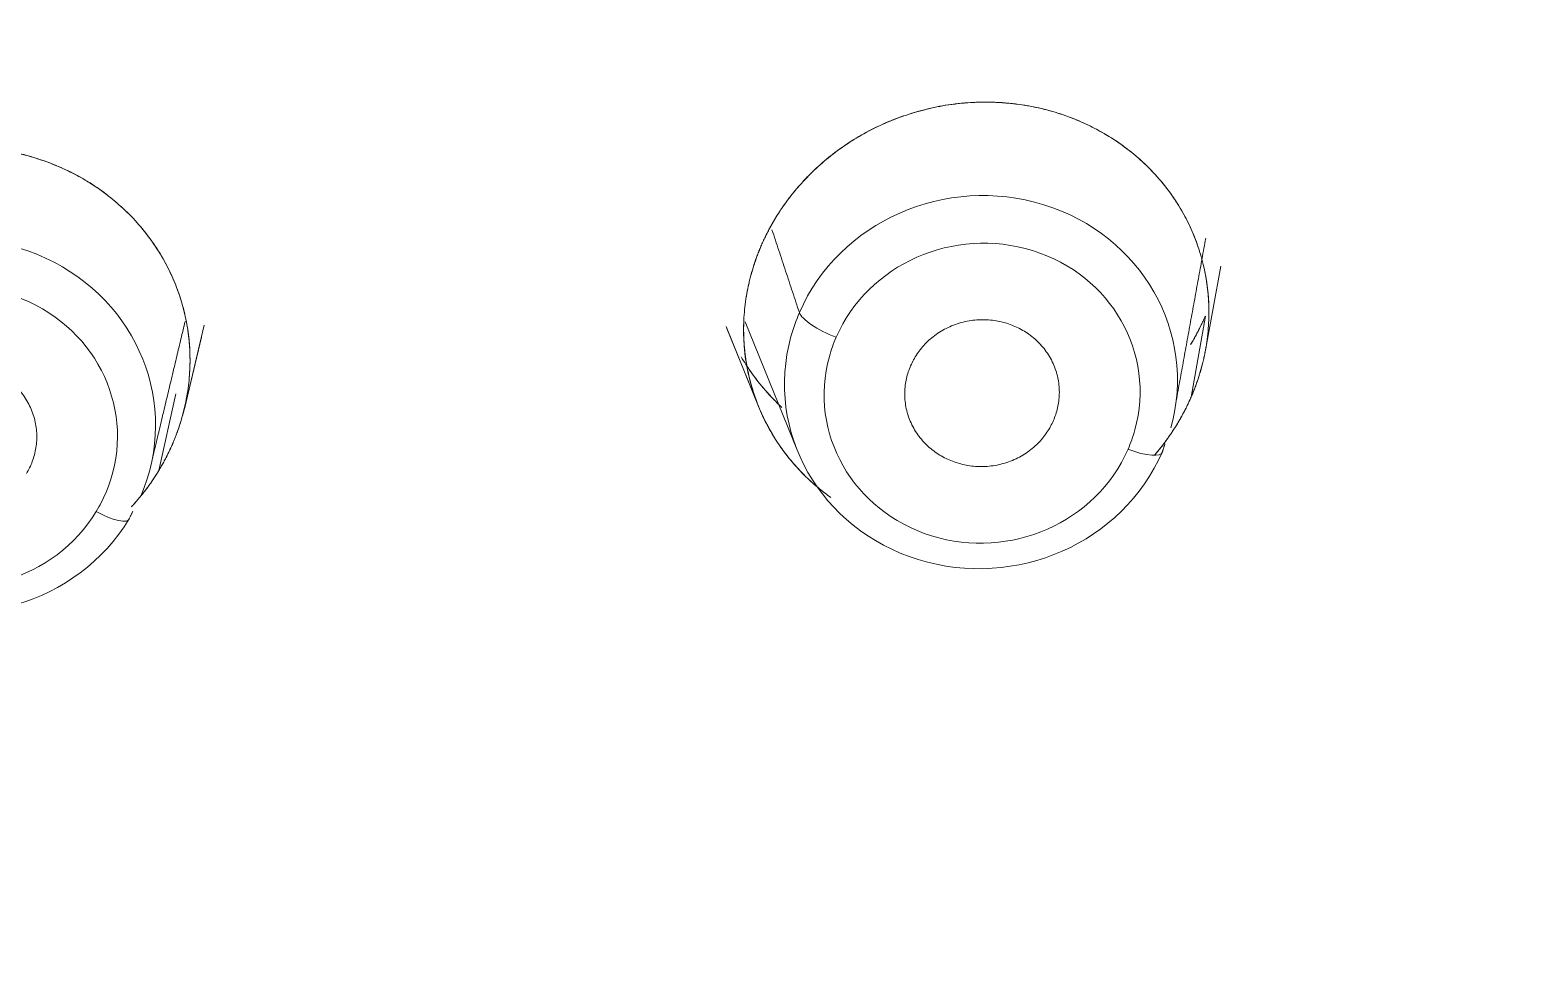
# Model space of a CAD drawing. Extents: x 5217 to 6345, y 0 to 827.
# Drawn here: x 5778.64 to 5790.2, y 477.54 to 484.76 of the extents above; entities that cross this region are included whole.
import ezdxf

# ---------------------------------------------------------------- set-up
doc = ezdxf.new("R2010")
doc.units = 0
doc.header["$LTSCALE"] = 30
doc.header["$MEASUREMENT"] = 0
doc.layers.add('1', color=7, linetype='CONTINUOUS')

msp = doc.modelspace()

# ---------------------------------------------------------------- linework, layer by layer
at = {"layer": '1', "color": 7, "linetype": 'Continuous', "lineweight": 18}
for p, q in [((5787.752, 482.272), (5787.871, 482.922)), ((5784.182, 482.491), (5784.589, 481.489)), ((5787.751, 482.536), (5787.64, 481.907)), ((5787.751, 482.536), (5787.64, 481.907)), ((5787.64, 481.907), (5787.751, 482.536)), ((5787.64, 481.907), (5787.751, 482.536)), ((5779.835, 481.817), (5779.989, 482.465)), ((5784.035, 482.454), (5784.287, 481.834)), ((5784.041, 482.439), (5784.229, 481.977)), ((5779.835, 481.817), (5779.967, 482.373)), ((5779.77, 481.933), (5779.637, 481.337)), ((5779.77, 481.933), (5779.637, 481.337)), ((5779.637, 481.337), (5779.77, 481.933)), ((5779.637, 481.337), (5779.77, 481.933)), ((5784.287, 481.834), (5784.295, 481.815))]:
    msp.add_line(p, q, dxfattribs=at)
for centre, major_axis, ratio, start_param, end_param in [((5757.244, 496.519), (-59.628, 0), 0.953717, 1.612136, 3.141593), ((5757.244, 496.519), (-59.628, 0), 0.953717, 1.612136, 3.132683), ((5786.011, 482.023), (-1.516, -0.156), 0.94912, 2.786846, 5.79289), ((5778.088, 481.681), (-1.522, -0.074), 0.950948, 2.706954, 5.713037), ((5786.011, 482.023), (-1.516, -0.156), 0.94912, 5.928439, 8.934482), ((5778.088, 481.681), (-1.522, -0.074), 0.950948, 5.848546, 8.85463)]:
    msp.add_ellipse(centre, major_axis=major_axis, ratio=ratio, start_param=start_param, end_param=end_param, dxfattribs=at)
at = {"layer": '1', "color": 7, "linetype": 'Continuous', "lineweight": 13}
for centre, major_axis, ratio, start_param, end_param in [((5786.02, 481.937), (-1.219, -0.125), 0.94912, 2.786846, 5.79289), ((5778.092, 481.597), (-1.223, -0.06), 0.950948, 2.706954, 5.713037), ((5786.011, 482.023), (-1.516, -0.156), 0.94912, 5.79289, 5.928439), ((5784.878, 482.465), (0.275, -0.12), 0.277816, 3.384687, 4.867375), ((5786.02, 481.937), (-1.219, -0.125), 0.94912, 5.79289, 5.928439), ((5786.02, 481.937), (-1.219, -0.125), 0.94912, 5.928439, 8.934482), ((5778.092, 481.597), (-1.223, -0.06), 0.950948, 5.848546, 8.85463), ((5786.02, 481.937), (-1.219, -0.125), 0.94912, 2.651297, 2.786846), ((5787.141, 481.597), (0.275, -0.12), 0.277816, 4.867375, 6.350063), ((5778.092, 481.597), (-1.223, -0.06), 0.950948, 2.571445, 2.706954), ((5779.148, 481.112), (0.257, -0.155), 0.260419, 4.886205, 6.370684)]:
    msp.add_ellipse(centre, major_axis=major_axis, ratio=ratio, start_param=start_param, end_param=end_param, dxfattribs=at)
at = {"layer": '1', "color": 7, "linetype": 'Continuous', "lineweight": 18}
for points, knots in [([(5759.712, 439.668), (5760.292, 439.691), (5761.968, 439.78), (5764.735, 440.04), (5767.995, 440.52), (5771.222, 441.172), (5774.407, 441.992), (5777.54, 442.979), (5780.611, 444.129), (5783.61, 445.439), (5786.529, 446.905), (5789.359, 448.523), (5792.092, 450.287), (5794.718, 452.192), (5797.229, 454.232), (5799.619, 456.402), (5801.88, 458.694), (5804.005, 461.101), (5805.987, 463.617), (5807.821, 466.233), (5809.501, 468.942), (5811.021, 471.735), (5812.378, 474.604), (5813.566, 477.54), (5814.583, 480.534), (5815.426, 483.576), (5816.091, 486.659), (5816.577, 489.772), (5816.882, 492.905), (5817.005, 496.05), (5816.947, 499.196), (5816.706, 502.335), (5816.285, 505.456), (5815.684, 508.55), (5814.904, 511.608), (5813.949, 514.62), (5812.822, 517.578), (5811.525, 520.471), (5810.063, 523.292), (5808.44, 526.031), (5806.66, 528.681), (5804.731, 531.234), (5802.657, 533.681), (5800.444, 536.015), (5798.1, 538.229), (5795.631, 540.316), (5793.045, 542.27), (5790.35, 544.085), (5787.555, 545.755), (5784.667, 547.276), (5781.695, 548.643), (5778.649, 549.85), (5775.538, 550.896), (5772.371, 551.776), (5769.157, 552.489), (5765.908, 553.031), (5762.632, 553.401), (5759.34, 553.598), (5756.041, 553.622), (5752.746, 553.471), (5749.464, 553.148), (5746.207, 552.652), (5742.982, 551.986), (5739.802, 551.151), (5736.674, 550.149), (5733.609, 548.985), (5730.617, 547.661), (5727.705, 546.181), (5724.883, 544.551), (5722.16, 542.774), (5719.544, 540.857), (5717.043, 538.805), (5714.664, 536.624), (5712.415, 534.322), (5710.302, 531.904), (5708.333, 529.379), (5706.512, 526.755), (5704.847, 524.038), (5703.34, 521.238), (5701.998, 518.363), (5700.825, 515.422), (5699.823, 512.423), (5698.996, 509.377), (5698.347, 506.291), (5697.877, 503.176), (5697.588, 500.041), (5697.48, 496.896), (5697.555, 493.75), (5697.811, 490.612), (5698.249, 487.493), (5698.866, 484.402), (5699.661, 481.348), (5700.631, 478.34), (5701.774, 475.388), (5703.085, 472.5), (5704.562, 469.686), (5706.199, 466.954), (5707.991, 464.313), (5709.934, 461.769), (5712.021, 459.332), (5714.245, 457.008), (5716.601, 454.805), (5719.08, 452.73), (5721.676, 450.788), (5724.38, 448.985), (5727.184, 447.328), (5730.08, 445.82), (5733.058, 444.468), (5736.111, 443.274), (5739.227, 442.243), (5742.399, 441.377), (5745.616, 440.68), (5748.868, 440.153), (5751.926, 439.822), (5753.898, 439.702), (5754.776, 439.668)], [0, 0, 0, 0, 0.004702, 0.013606, 0.022511, 0.031416, 0.040321, 0.049226, 0.058131, 0.067035, 0.07594, 0.084844, 0.093748, 0.102652, 0.111556, 0.120459, 0.129362, 0.138265, 0.147168, 0.15607, 0.164972, 0.173874, 0.182775, 0.191676, 0.200577, 0.209478, 0.218378, 0.227279, 0.236179, 0.245079, 0.253978, 0.262878, 0.271778, 0.280678, 0.289578, 0.298478, 0.307379, 0.316279, 0.32518, 0.334081, 0.342982, 0.351884, 0.360785, 0.369687, 0.37859, 0.387493, 0.396396, 0.405299, 0.414202, 0.423106, 0.43201, 0.440914, 0.449818, 0.458723, 0.467628, 0.476532, 0.485437, 0.494342, 0.503247, 0.512152, 0.521057, 0.529962, 0.538867, 0.547772, 0.556677, 0.565582, 0.574486, 0.583391, 0.592295, 0.601199, 0.610103, 0.619007, 0.62791, 0.636813, 0.645716, 0.654619, 0.663521, 0.672423, 0.681325, 0.690226, 0.699127, 0.708028, 0.716929, 0.725829, 0.734729, 0.743629, 0.752529, 0.761429, 0.770329, 0.779229, 0.788129, 0.797029, 0.805929, 0.814829, 0.82373, 0.832631, 0.841532, 0.850433, 0.859334, 0.868236, 0.877138, 0.886041, 0.894944, 0.903847, 0.91275, 0.921653, 0.930557, 0.939461, 0.948365, 0.95727, 0.966174, 0.975079, 0.983983, 0.992888, 1, 1, 1, 1]), ([(5793.07, 451.033), (5793.622, 451.416), (5795.04, 452.443), (5797.228, 454.234), (5799.62, 456.401), (5801.88, 458.694), (5804.005, 461.101), (5805.987, 463.617), (5807.821, 466.233), (5809.501, 468.942), (5811.021, 471.735), (5812.378, 474.604), (5813.566, 477.54), (5814.583, 480.534), (5815.426, 483.576), (5816.091, 486.659), (5816.577, 489.772), (5816.882, 492.905), (5817.005, 496.05), (5816.947, 499.196), (5816.706, 502.335), (5816.285, 505.456), (5815.684, 508.55), (5814.904, 511.608), (5813.949, 514.62), (5812.822, 517.578), (5811.525, 520.471), (5810.063, 523.292), (5808.44, 526.031), (5806.66, 528.681), (5804.731, 531.234), (5802.657, 533.681), (5800.444, 536.015), (5798.1, 538.229), (5795.631, 540.316), (5793.045, 542.27), (5790.35, 544.085), (5787.555, 545.755), (5784.667, 547.276), (5781.695, 548.643), (5778.649, 549.85), (5775.538, 550.896), (5772.371, 551.776), (5769.157, 552.489), (5765.908, 553.031), (5762.632, 553.401), (5759.34, 553.598), (5756.041, 553.622), (5752.746, 553.471), (5749.464, 553.148), (5746.207, 552.652), (5742.982, 551.986), (5739.802, 551.151), (5736.674, 550.149), (5733.609, 548.985), (5730.617, 547.661), (5727.705, 546.181), (5724.883, 544.551), (5722.16, 542.774), (5719.544, 540.857), (5717.043, 538.805), (5714.664, 536.624), (5712.415, 534.322), (5710.302, 531.904), (5708.333, 529.379), (5706.512, 526.755), (5704.847, 524.038), (5703.34, 521.238), (5701.998, 518.363), (5700.825, 515.422), (5699.823, 512.423), (5698.996, 509.377), (5698.347, 506.291), (5697.877, 503.176), (5697.588, 500.041), (5697.48, 496.896), (5697.555, 493.75), (5697.811, 490.612), (5698.249, 487.493), (5698.866, 484.402), (5699.661, 481.348), (5700.631, 478.34), (5701.774, 475.388), (5703.085, 472.5), (5704.562, 469.686), (5706.199, 466.954), (5707.991, 464.313), (5709.934, 461.769), (5712.021, 459.332), (5714.246, 457.009), (5716.6, 454.804), (5719.085, 452.736), (5720.978, 451.284), (5722.066, 450.56), (5722.254, 450.437)], [0, 0, 0, 0, 0.006833, 0.017845, 0.028856, 0.039868, 0.050878, 0.061889, 0.072899, 0.083908, 0.094918, 0.105926, 0.116935, 0.127943, 0.138951, 0.149959, 0.160966, 0.171973, 0.18298, 0.193987, 0.204994, 0.216001, 0.227008, 0.238016, 0.249023, 0.26003, 0.271038, 0.282046, 0.293055, 0.304063, 0.315072, 0.326082, 0.337091, 0.348102, 0.359112, 0.370123, 0.381134, 0.392146, 0.403157, 0.414169, 0.425182, 0.436194, 0.447207, 0.45822, 0.469233, 0.480246, 0.491259, 0.502272, 0.513286, 0.524299, 0.535313, 0.546326, 0.557339, 0.568352, 0.579365, 0.590378, 0.601391, 0.612403, 0.623416, 0.634428, 0.645439, 0.656451, 0.667462, 0.678472, 0.689483, 0.700493, 0.711502, 0.722512, 0.73352, 0.744529, 0.755537, 0.766545, 0.777553, 0.78856, 0.799567, 0.810574, 0.821581, 0.832588, 0.843595, 0.854602, 0.865609, 0.876617, 0.887624, 0.898632, 0.90964, 0.920649, 0.931657, 0.942666, 0.953676, 0.964686, 0.975696, 0.986706, 0.997717, 1, 1, 1, 1]), ([(5787.64, 481.907), (5787.643, 481.913), (5787.649, 481.926), (5787.657, 481.946), (5787.665, 481.965), (5787.672, 481.985), (5787.679, 482.004), (5787.686, 482.024), (5787.693, 482.044), (5787.7, 482.064), (5787.706, 482.084), (5787.712, 482.104), (5787.718, 482.125), (5787.724, 482.145), (5787.729, 482.166), (5787.734, 482.186), (5787.739, 482.207), (5787.748, 482.249), (5787.76, 482.312), (5787.771, 482.396), (5787.777, 482.481), (5787.78, 482.59), (5787.773, 482.726), (5787.748, 482.888), (5787.705, 483.051), (5787.647, 483.203), (5787.575, 483.344), (5787.489, 483.481), (5787.38, 483.619), (5787.251, 483.749), (5787.112, 483.86), (5786.996, 483.936), (5786.897, 483.99), (5786.793, 484.042), (5786.659, 484.095), (5786.489, 484.146), (5786.306, 484.181), (5786.124, 484.196), (5786.006, 484.196), (5785.893, 484.19), (5785.763, 484.178), (5785.582, 484.141), (5785.416, 484.092), (5785.258, 484.03), (5785.102, 483.953), (5784.949, 483.858), (5784.811, 483.753), (5784.706, 483.657), (5784.628, 483.576), (5784.571, 483.511), (5784.518, 483.445), (5784.477, 483.387), (5784.446, 483.34), (5784.423, 483.305), (5784.402, 483.269), (5784.382, 483.233), (5784.362, 483.197), (5784.343, 483.16), (5784.326, 483.123), (5784.315, 483.098), (5784.309, 483.086)], [0, 0, 0, 0, 0.003828, 0.007663, 0.011505, 0.015354, 0.01921, 0.023073, 0.026944, 0.030821, 0.034706, 0.038597, 0.042496, 0.046402, 0.050315, 0.054235, 0.058162, 0.062096, 0.077956, 0.093819, 0.109684, 0.125551, 0.155206, 0.185883, 0.21793, 0.250512, 0.277646, 0.307365, 0.34155, 0.376447, 0.409295, 0.440016, 0.452755, 0.470965, 0.503652, 0.53074, 0.56677, 0.60361, 0.627676, 0.62931, 0.663349, 0.696752, 0.726528, 0.754253, 0.786417, 0.818227, 0.848841, 0.878645, 0.893935, 0.909236, 0.92455, 0.939876, 0.947474, 0.955048, 0.962599, 0.970125, 0.977629, 0.985109, 0.992566, 1, 1, 1, 1]), ([(5787.64, 481.907), (5787.643, 481.913), (5787.649, 481.926), (5787.657, 481.946), (5787.665, 481.965), (5787.672, 481.985), (5787.679, 482.004), (5787.686, 482.024), (5787.693, 482.044), (5787.7, 482.064), (5787.706, 482.084), (5787.712, 482.104), (5787.718, 482.125), (5787.724, 482.145), (5787.729, 482.166), (5787.734, 482.186), (5787.739, 482.207), (5787.748, 482.249), (5787.76, 482.312), (5787.771, 482.396), (5787.777, 482.481), (5787.78, 482.59), (5787.773, 482.726), (5787.748, 482.888), (5787.705, 483.051), (5787.647, 483.203), (5787.575, 483.344), (5787.489, 483.481), (5787.38, 483.619), (5787.251, 483.749), (5787.112, 483.86), (5786.996, 483.936), (5786.897, 483.99), (5786.793, 484.042), (5786.659, 484.095), (5786.489, 484.146), (5786.303, 484.182), (5786.118, 484.197), (5785.936, 484.195), (5785.763, 484.178), (5785.582, 484.141), (5785.416, 484.092), (5785.258, 484.03), (5785.102, 483.953), (5784.949, 483.858), (5784.811, 483.753), (5784.706, 483.657), (5784.628, 483.576), (5784.571, 483.511), (5784.518, 483.445), (5784.477, 483.387), (5784.446, 483.34), (5784.423, 483.305), (5784.402, 483.269), (5784.382, 483.233), (5784.362, 483.197), (5784.343, 483.16), (5784.326, 483.123), (5784.315, 483.098), (5784.309, 483.086)], [0, 0, 0, 0, 0.003828, 0.007663, 0.011505, 0.015354, 0.01921, 0.023073, 0.026944, 0.030821, 0.034706, 0.038597, 0.042496, 0.046402, 0.050315, 0.054235, 0.058162, 0.062096, 0.077957, 0.093819, 0.109684, 0.125551, 0.155207, 0.185884, 0.21793, 0.250513, 0.277647, 0.307366, 0.341551, 0.376448, 0.409296, 0.440017, 0.452756, 0.470966, 0.503654, 0.530741, 0.566772, 0.605084, 0.629309, 0.663348, 0.696751, 0.726527, 0.754252, 0.786416, 0.818226, 0.848841, 0.878645, 0.893934, 0.909236, 0.92455, 0.939876, 0.947474, 0.955048, 0.962598, 0.970125, 0.977629, 0.985109, 0.992566, 1, 1, 1, 1]), ([(5784.309, 483.086), (5784.312, 483.092), (5784.318, 483.105), (5784.326, 483.123), (5784.335, 483.142), (5784.344, 483.161), (5784.353, 483.179), (5784.363, 483.198), (5784.372, 483.216), (5784.382, 483.234), (5784.392, 483.252), (5784.403, 483.27), (5784.413, 483.288), (5784.424, 483.306), (5784.435, 483.323), (5784.447, 483.341), (5784.458, 483.359), (5784.482, 483.394), (5784.519, 483.445), (5784.572, 483.512), (5784.628, 483.576), (5784.707, 483.659), (5784.814, 483.756), (5784.954, 483.862), (5785.105, 483.954), (5785.265, 484.033), (5785.432, 484.098), (5785.603, 484.147), (5785.778, 484.18), (5785.954, 484.196), (5786.131, 484.196), (5786.307, 484.18), (5786.481, 484.148), (5786.65, 484.099), (5786.813, 484.034), (5786.968, 483.954), (5787.114, 483.859), (5787.247, 483.751), (5787.368, 483.631), (5787.475, 483.501), (5787.567, 483.36), (5787.643, 483.212), (5787.703, 483.057), (5787.746, 482.897), (5787.773, 482.732), (5787.78, 482.594), (5787.777, 482.482), (5787.771, 482.399), (5787.76, 482.315), (5787.748, 482.247), (5787.736, 482.195), (5787.727, 482.158), (5787.717, 482.122), (5787.706, 482.085), (5787.695, 482.049), (5787.683, 482.013), (5787.669, 481.977), (5787.655, 481.942), (5787.645, 481.919), (5787.64, 481.907)], [0, 0, 0, 0, 0.003772, 0.00754, 0.011306, 0.015069, 0.018832, 0.022593, 0.026355, 0.030117, 0.03388, 0.037645, 0.041412, 0.045183, 0.048957, 0.052736, 0.05652, 0.060309, 0.075589, 0.090829, 0.106071, 0.121356, 0.152272, 0.183168, 0.214312, 0.245748, 0.277129, 0.30842, 0.339469, 0.370694, 0.401846, 0.433236, 0.464763, 0.496355, 0.527999, 0.559981, 0.591737, 0.623549, 0.65506, 0.686707, 0.718027, 0.749487, 0.780752, 0.812008, 0.843213, 0.87445, 0.890101, 0.905736, 0.921389, 0.937094, 0.944115, 0.951121, 0.958116, 0.965102, 0.972081, 0.979058, 0.986035, 0.993015, 1, 1, 1, 1]), ([(5784.309, 483.086), (5784.312, 483.092), (5784.318, 483.105), (5784.326, 483.123), (5784.335, 483.142), (5784.344, 483.161), (5784.353, 483.179), (5784.363, 483.198), (5784.372, 483.216), (5784.382, 483.234), (5784.392, 483.252), (5784.403, 483.27), (5784.413, 483.288), (5784.424, 483.306), (5784.435, 483.323), (5784.447, 483.341), (5784.458, 483.359), (5784.482, 483.394), (5784.519, 483.445), (5784.572, 483.512), (5784.628, 483.576), (5784.707, 483.659), (5784.814, 483.756), (5784.954, 483.862), (5785.105, 483.954), (5785.265, 484.033), (5785.432, 484.098), (5785.603, 484.147), (5785.778, 484.18), (5785.954, 484.196), (5786.131, 484.196), (5786.307, 484.18), (5786.481, 484.148), (5786.65, 484.099), (5786.813, 484.034), (5786.968, 483.954), (5787.114, 483.859), (5787.247, 483.751), (5787.368, 483.631), (5787.475, 483.501), (5787.567, 483.36), (5787.643, 483.212), (5787.703, 483.057), (5787.746, 482.897), (5787.773, 482.732), (5787.78, 482.594), (5787.777, 482.482), (5787.771, 482.399), (5787.76, 482.315), (5787.748, 482.247), (5787.736, 482.195), (5787.727, 482.158), (5787.717, 482.122), (5787.706, 482.085), (5787.695, 482.049), (5787.683, 482.013), (5787.669, 481.977), (5787.655, 481.942), (5787.645, 481.919), (5787.64, 481.907)], [0, 0, 0, 0, 0.003772, 0.00754, 0.011306, 0.015069, 0.018832, 0.022593, 0.026355, 0.030117, 0.03388, 0.037645, 0.041412, 0.045183, 0.048957, 0.052736, 0.05652, 0.060309, 0.075589, 0.090829, 0.106071, 0.121356, 0.152272, 0.183168, 0.214312, 0.245748, 0.277129, 0.30842, 0.339469, 0.370694, 0.401846, 0.433236, 0.464763, 0.496355, 0.527999, 0.559981, 0.591737, 0.623549, 0.65506, 0.686707, 0.718027, 0.749487, 0.780752, 0.812008, 0.843213, 0.87445, 0.890101, 0.905736, 0.921389, 0.937094, 0.944115, 0.951121, 0.958116, 0.965102, 0.972081, 0.979058, 0.986035, 0.993015, 1, 1, 1, 1]), ([(5779.637, 481.337), (5779.64, 481.343), (5779.648, 481.355), (5779.658, 481.373), (5779.669, 481.391), (5779.679, 481.41), (5779.689, 481.429), (5779.698, 481.447), (5779.708, 481.466), (5779.717, 481.485), (5779.726, 481.505), (5779.735, 481.524), (5779.743, 481.543), (5779.752, 481.563), (5779.76, 481.583), (5779.768, 481.603), (5779.775, 481.623), (5779.79, 481.663), (5779.81, 481.724), (5779.833, 481.807), (5779.851, 481.891), (5779.869, 482), (5779.881, 482.135), (5779.878, 482.3), (5779.858, 482.469), (5779.821, 482.629), (5779.769, 482.779), (5779.702, 482.928), (5779.612, 483.08), (5779.502, 483.227), (5779.379, 483.357), (5779.277, 483.445), (5779.189, 483.511), (5779.119, 483.559), (5779.036, 483.609), (5778.957, 483.651), (5778.875, 483.69), (5778.746, 483.743), (5778.583, 483.793), (5778.409, 483.826), (5778.245, 483.845), (5778.049, 483.85), (5777.814, 483.827), (5777.593, 483.777), (5777.406, 483.712), (5777.244, 483.638), (5777.094, 483.553), (5776.978, 483.472), (5776.89, 483.401), (5776.826, 483.345), (5776.766, 483.286), (5776.717, 483.235), (5776.68, 483.193), (5776.654, 483.161), (5776.628, 483.128), (5776.603, 483.096), (5776.579, 483.062), (5776.556, 483.029), (5776.533, 482.995), (5776.519, 482.972), (5776.512, 482.96)], [0, 0, 0, 0, 0.003841, 0.007689, 0.011544, 0.015407, 0.019276, 0.023153, 0.027037, 0.030928, 0.034825, 0.038731, 0.042643, 0.046562, 0.050488, 0.054422, 0.058363, 0.06231, 0.078226, 0.094142, 0.11006, 0.125978, 0.155722, 0.186498, 0.218658, 0.251357, 0.278663, 0.308507, 0.342787, 0.377743, 0.410714, 0.441558, 0.452542, 0.471032, 0.487654, 0.505417, 0.519806, 0.53706, 0.580784, 0.611022, 0.631139, 0.668598, 0.714909, 0.755752, 0.787739, 0.819379, 0.84985, 0.879526, 0.894703, 0.909892, 0.925092, 0.940305, 0.947848, 0.955367, 0.962863, 0.970336, 0.977787, 0.985214, 0.992618, 1, 1, 1, 1]), ([(5779.637, 481.337), (5779.64, 481.343), (5779.648, 481.355), (5779.658, 481.373), (5779.669, 481.391), (5779.679, 481.41), (5779.689, 481.429), (5779.698, 481.447), (5779.708, 481.466), (5779.717, 481.485), (5779.726, 481.505), (5779.735, 481.524), (5779.743, 481.543), (5779.752, 481.563), (5779.76, 481.583), (5779.768, 481.603), (5779.775, 481.623), (5779.79, 481.663), (5779.81, 481.724), (5779.833, 481.807), (5779.851, 481.891), (5779.869, 482), (5779.881, 482.135), (5779.878, 482.3), (5779.858, 482.469), (5779.821, 482.629), (5779.769, 482.779), (5779.702, 482.928), (5779.612, 483.08), (5779.502, 483.227), (5779.379, 483.357), (5779.277, 483.445), (5779.189, 483.511), (5779.119, 483.559), (5779.036, 483.609), (5778.957, 483.651), (5778.875, 483.69), (5778.746, 483.743), (5778.583, 483.793), (5778.409, 483.826), (5778.252, 483.844), (5778.087, 483.849), (5777.904, 483.837), (5777.734, 483.809), (5777.569, 483.768), (5777.406, 483.712), (5777.244, 483.638), (5777.094, 483.553), (5776.978, 483.472), (5776.89, 483.401), (5776.826, 483.345), (5776.766, 483.286), (5776.717, 483.235), (5776.68, 483.193), (5776.654, 483.161), (5776.628, 483.128), (5776.603, 483.096), (5776.579, 483.062), (5776.556, 483.029), (5776.533, 482.995), (5776.519, 482.972), (5776.512, 482.96)], [0, 0, 0, 0, 0.003841, 0.007689, 0.011544, 0.015406, 0.019276, 0.023152, 0.027036, 0.030926, 0.034824, 0.038729, 0.042641, 0.04656, 0.050486, 0.05442, 0.05836, 0.062308, 0.078223, 0.094139, 0.110055, 0.125973, 0.155716, 0.186491, 0.218649, 0.251347, 0.278652, 0.308494, 0.342773, 0.377728, 0.410698, 0.44154, 0.452524, 0.471013, 0.487635, 0.505397, 0.519785, 0.537039, 0.580761, 0.610998, 0.631114, 0.665051, 0.698345, 0.728071, 0.755762, 0.787748, 0.819387, 0.849856, 0.879531, 0.894707, 0.909895, 0.925095, 0.940308, 0.94785, 0.955369, 0.962865, 0.970338, 0.977788, 0.985215, 0.992619, 1, 1, 1, 1]), ([(5776.512, 482.96), (5776.516, 482.966), (5776.523, 482.978), (5776.534, 482.995), (5776.545, 483.012), (5776.556, 483.029), (5776.568, 483.046), (5776.58, 483.063), (5776.592, 483.08), (5776.604, 483.096), (5776.616, 483.113), (5776.629, 483.129), (5776.641, 483.145), (5776.654, 483.162), (5776.668, 483.177), (5776.681, 483.193), (5776.695, 483.209), (5776.723, 483.24), (5776.766, 483.286), (5776.827, 483.345), (5776.89, 483.401), (5776.979, 483.473), (5777.097, 483.555), (5777.249, 483.641), (5777.41, 483.713), (5777.577, 483.771), (5777.75, 483.813), (5777.925, 483.839), (5778.102, 483.849), (5778.278, 483.843), (5778.453, 483.82), (5778.624, 483.781), (5778.792, 483.726), (5778.953, 483.656), (5779.106, 483.57), (5779.249, 483.469), (5779.381, 483.355), (5779.499, 483.23), (5779.603, 483.094), (5779.691, 482.949), (5779.763, 482.796), (5779.818, 482.638), (5779.857, 482.475), (5779.878, 482.309), (5779.881, 482.142), (5779.869, 482.003), (5779.851, 481.892), (5779.834, 481.809), (5779.811, 481.728), (5779.79, 481.662), (5779.771, 481.611), (5779.757, 481.576), (5779.742, 481.54), (5779.727, 481.506), (5779.71, 481.471), (5779.693, 481.437), (5779.675, 481.403), (5779.656, 481.37), (5779.643, 481.348), (5779.637, 481.337)], [0, 0, 0, 0, 0.003742, 0.007481, 0.011216, 0.01495, 0.018681, 0.022412, 0.026142, 0.029872, 0.033604, 0.037337, 0.041072, 0.04481, 0.048552, 0.052298, 0.056048, 0.059804, 0.074983, 0.090125, 0.105274, 0.120473, 0.151234, 0.181992, 0.212981, 0.244242, 0.275464, 0.306667, 0.337669, 0.368894, 0.400039, 0.431439, 0.46296, 0.494616, 0.526331, 0.558451, 0.59032, 0.622263, 0.653859, 0.685637, 0.717054, 0.748649, 0.780022, 0.811393, 0.842686, 0.874026, 0.889721, 0.905406, 0.921113, 0.936873, 0.943918, 0.95095, 0.95797, 0.964981, 0.971985, 0.978987, 0.985988, 0.992992, 1, 1, 1, 1]), ([(5776.512, 482.96), (5776.516, 482.966), (5776.523, 482.978), (5776.534, 482.995), (5776.545, 483.012), (5776.556, 483.029), (5776.568, 483.046), (5776.58, 483.063), (5776.592, 483.08), (5776.604, 483.096), (5776.616, 483.113), (5776.629, 483.129), (5776.641, 483.145), (5776.654, 483.162), (5776.668, 483.177), (5776.681, 483.193), (5776.695, 483.209), (5776.723, 483.24), (5776.766, 483.286), (5776.827, 483.345), (5776.89, 483.401), (5776.979, 483.473), (5777.097, 483.555), (5777.249, 483.641), (5777.41, 483.713), (5777.577, 483.771), (5777.75, 483.813), (5777.925, 483.839), (5778.102, 483.849), (5778.278, 483.843), (5778.453, 483.82), (5778.624, 483.781), (5778.792, 483.726), (5778.953, 483.656), (5779.106, 483.57), (5779.249, 483.469), (5779.381, 483.355), (5779.499, 483.23), (5779.603, 483.094), (5779.691, 482.949), (5779.763, 482.796), (5779.818, 482.638), (5779.857, 482.475), (5779.878, 482.309), (5779.881, 482.142), (5779.869, 482.003), (5779.851, 481.892), (5779.834, 481.809), (5779.811, 481.728), (5779.79, 481.662), (5779.771, 481.611), (5779.757, 481.576), (5779.742, 481.54), (5779.727, 481.506), (5779.71, 481.471), (5779.693, 481.437), (5779.675, 481.403), (5779.656, 481.37), (5779.643, 481.348), (5779.637, 481.337)], [0, 0, 0, 0, 0.003742, 0.007481, 0.011216, 0.01495, 0.018681, 0.022412, 0.026142, 0.029872, 0.033604, 0.037337, 0.041072, 0.04481, 0.048552, 0.052298, 0.056048, 0.059804, 0.074983, 0.090125, 0.105274, 0.120473, 0.151234, 0.181992, 0.212981, 0.244242, 0.275464, 0.306667, 0.337669, 0.368894, 0.400039, 0.431439, 0.46296, 0.494616, 0.526331, 0.558451, 0.59032, 0.622263, 0.653859, 0.685637, 0.717054, 0.748649, 0.780022, 0.811393, 0.842686, 0.874026, 0.889721, 0.905406, 0.921113, 0.936873, 0.943918, 0.95095, 0.95797, 0.964981, 0.971985, 0.978987, 0.985988, 0.992992, 1, 1, 1, 1]), ([(5784.759, 481.196), (5784.722, 481.225), (5784.647, 481.293), (5784.541, 481.407), (5784.444, 481.536), (5784.36, 481.672), (5784.291, 481.816), (5784.237, 481.966), (5784.198, 482.121), (5784.175, 482.28), (5784.17, 482.415), (5784.173, 482.524), (5784.18, 482.605), (5784.191, 482.687), (5784.204, 482.753), (5784.215, 482.804), (5784.224, 482.84), (5784.234, 482.876), (5784.244, 482.911), (5784.256, 482.946), (5784.268, 482.982), (5784.281, 483.017), (5784.295, 483.051), (5784.304, 483.074), (5784.309, 483.086)], [0, 0, 0, 0, 0.067029, 0.144714, 0.222173, 0.299169, 0.375758, 0.452778, 0.529675, 0.607466, 0.68519, 0.724439, 0.763585, 0.802733, 0.84199, 0.859605, 0.877183, 0.894733, 0.912266, 0.92979, 0.947316, 0.964853, 0.982411, 1, 1, 1, 1]), ([(5784.309, 483.086), (5784.307, 483.079), (5784.301, 483.067), (5784.293, 483.048), (5784.286, 483.029), (5784.278, 483.01), (5784.271, 482.99), (5784.264, 482.971), (5784.258, 482.951), (5784.251, 482.932), (5784.245, 482.912), (5784.239, 482.892), (5784.233, 482.873), (5784.228, 482.853), (5784.222, 482.833), (5784.217, 482.812), (5784.213, 482.792), (5784.203, 482.751), (5784.192, 482.69), (5784.18, 482.607), (5784.173, 482.525), (5784.171, 482.468), (5784.17, 482.335), (5784.19, 482.12), (5784.281, 481.822), (5784.406, 481.588), (5784.534, 481.415), (5784.644, 481.296), (5784.75, 481.201), (5784.817, 481.15), (5784.847, 481.128)], [0, 0, 0, 0, 0.009147, 0.018309, 0.027486, 0.036678, 0.045885, 0.055107, 0.064345, 0.073597, 0.082865, 0.092147, 0.101445, 0.110758, 0.120086, 0.129429, 0.138788, 0.148162, 0.185937, 0.223692, 0.261426, 0.299143, 0.301782, 0.443318, 0.592857, 0.728947, 0.806773, 0.886081, 0.949082, 1, 1, 1, 1]), ([(5784.759, 481.196), (5784.722, 481.225), (5784.647, 481.293), (5784.541, 481.407), (5784.444, 481.536), (5784.36, 481.672), (5784.291, 481.816), (5784.237, 481.966), (5784.198, 482.121), (5784.175, 482.28), (5784.17, 482.415), (5784.173, 482.524), (5784.18, 482.605), (5784.191, 482.687), (5784.204, 482.753), (5784.215, 482.804), (5784.224, 482.84), (5784.234, 482.876), (5784.244, 482.911), (5784.256, 482.946), (5784.268, 482.982), (5784.281, 483.017), (5784.295, 483.051), (5784.304, 483.074), (5784.309, 483.086)], [0, 0, 0, 0, 0.067029, 0.144714, 0.222173, 0.299169, 0.375758, 0.452778, 0.529675, 0.607466, 0.68519, 0.724439, 0.763585, 0.802733, 0.84199, 0.859605, 0.877183, 0.894733, 0.912266, 0.92979, 0.947316, 0.964853, 0.982411, 1, 1, 1, 1]), ([(5784.309, 483.086), (5784.307, 483.079), (5784.301, 483.067), (5784.293, 483.048), (5784.286, 483.029), (5784.278, 483.01), (5784.271, 482.99), (5784.264, 482.971), (5784.258, 482.951), (5784.251, 482.932), (5784.245, 482.912), (5784.239, 482.892), (5784.233, 482.873), (5784.228, 482.853), (5784.222, 482.833), (5784.217, 482.812), (5784.213, 482.792), (5784.203, 482.751), (5784.192, 482.69), (5784.18, 482.607), (5784.173, 482.525), (5784.17, 482.418), (5784.175, 482.286), (5784.197, 482.129), (5784.236, 481.971), (5784.289, 481.822), (5784.355, 481.683), (5784.435, 481.549), (5784.534, 481.415), (5784.644, 481.296), (5784.75, 481.201), (5784.817, 481.15), (5784.847, 481.128)], [0, 0, 0, 0, 0.009143, 0.018301, 0.027474, 0.036662, 0.045865, 0.055083, 0.064316, 0.073564, 0.082827, 0.092106, 0.101399, 0.110708, 0.120032, 0.129371, 0.138725, 0.148095, 0.185853, 0.223591, 0.261308, 0.299008, 0.369474, 0.441843, 0.516931, 0.59291, 0.658837, 0.729069, 0.80686, 0.886132, 0.949104, 1, 1, 1, 1]), ([(5787.636, 482.314), (5787.643, 482.325), (5787.656, 482.348), (5787.676, 482.384), (5787.696, 482.421), (5787.715, 482.459), (5787.733, 482.497), (5787.745, 482.523), (5787.751, 482.536)], [0, 0, 0, 0, 0.14845, 0.318778, 0.489028, 0.659269, 0.82957, 1, 1, 1, 1]), ([(5787.636, 482.314), (5787.643, 482.325), (5787.656, 482.348), (5787.676, 482.384), (5787.696, 482.421), (5787.715, 482.459), (5787.733, 482.497), (5787.745, 482.523), (5787.751, 482.536)], [0, 0, 0, 0, 0.14845, 0.318778, 0.489028, 0.659269, 0.82957, 1, 1, 1, 1]), ([(5787.751, 482.536), (5787.748, 482.53), (5787.742, 482.516), (5787.733, 482.496), (5787.723, 482.476), (5787.714, 482.457), (5787.704, 482.437), (5787.694, 482.417), (5787.684, 482.397), (5787.673, 482.378), (5787.662, 482.358), (5787.651, 482.339), (5787.642, 482.324), (5787.638, 482.316), (5787.636, 482.314)], [0, 0, 0, 0, 0.08789, 0.175933, 0.264131, 0.352483, 0.44099, 0.52965, 0.618464, 0.707433, 0.796556, 0.885833, 0.975264, 1, 1, 1, 1]), ([(5787.751, 482.536), (5787.748, 482.53), (5787.742, 482.516), (5787.733, 482.496), (5787.723, 482.476), (5787.714, 482.457), (5787.704, 482.437), (5787.694, 482.417), (5787.684, 482.397), (5787.673, 482.378), (5787.662, 482.358), (5787.651, 482.339), (5787.642, 482.324), (5787.638, 482.316), (5787.636, 482.314)], [0, 0, 0, 0, 0.08789, 0.175934, 0.264132, 0.352485, 0.440991, 0.529652, 0.618467, 0.707436, 0.796559, 0.885837, 0.975268, 1, 1, 1, 1]), ([(5784.152, 482.218), (5784.176, 482.179), (5784.234, 482.089), (5784.338, 481.956), (5784.423, 481.868), (5784.468, 481.826)], [0, 0, 0, 0, 0.272257, 0.636057, 1, 1, 1, 1]), ([(5784.152, 482.218), (5784.176, 482.179), (5784.234, 482.089), (5784.338, 481.956), (5784.423, 481.868), (5784.468, 481.826)], [0, 0, 0, 0, 0.272257, 0.636057, 1, 1, 1, 1]), ([(5784.406, 481.886), (5784.38, 481.914), (5784.31, 481.991), (5784.241, 482.08), (5784.2, 482.142), (5784.195, 482.149)], [0, 0, 0, 0, 0.337534, 0.923569, 1, 1, 1, 1]), ([(5784.406, 481.886), (5784.38, 481.914), (5784.31, 481.991), (5784.241, 482.08), (5784.2, 482.142), (5784.195, 482.149)], [0, 0, 0, 0, 0.337565, 0.923602, 1, 1, 1, 1]), ([(5787.64, 481.907), (5787.638, 481.901), (5787.632, 481.888), (5787.623, 481.869), (5787.615, 481.85), (5787.606, 481.831), (5787.596, 481.813), (5787.587, 481.794), (5787.577, 481.776), (5787.567, 481.757), (5787.557, 481.739), (5787.546, 481.721), (5787.536, 481.703), (5787.525, 481.685), (5787.513, 481.667), (5787.502, 481.65), (5787.491, 481.632), (5787.479, 481.615), (5787.454, 481.579), (5787.414, 481.525), (5787.376, 481.479), (5787.356, 481.456), (5787.356, 481.456)], [0, 0, 0, 0, 0.039293, 0.078554, 0.117789, 0.157003, 0.196199, 0.235384, 0.27456, 0.313735, 0.352911, 0.392094, 0.431289, 0.4705, 0.509733, 0.548991, 0.588279, 0.627604, 0.666968, 0.833476, 0.999699, 1, 1, 1, 1]), ([(5787.358, 481.457), (5787.377, 481.48), (5787.416, 481.527), (5787.459, 481.587), (5787.491, 481.633), (5787.513, 481.667), (5787.534, 481.7), (5787.554, 481.734), (5787.573, 481.768), (5787.591, 481.802), (5787.608, 481.837), (5787.625, 481.872), (5787.635, 481.895), (5787.64, 481.907)], [0, 0, 0, 0, 0.168874, 0.337982, 0.412454, 0.486698, 0.560713, 0.634499, 0.708056, 0.781385, 0.854485, 0.927357, 1, 1, 1, 1]), ([(5787.358, 481.457), (5787.377, 481.48), (5787.416, 481.527), (5787.459, 481.587), (5787.491, 481.633), (5787.513, 481.667), (5787.534, 481.7), (5787.554, 481.734), (5787.573, 481.768), (5787.591, 481.802), (5787.608, 481.837), (5787.625, 481.872), (5787.635, 481.895), (5787.64, 481.907)], [0, 0, 0, 0, 0.168894, 0.337998, 0.412468, 0.48671, 0.560723, 0.634508, 0.708063, 0.78139, 0.854489, 0.927359, 1, 1, 1, 1]), ([(5787.64, 481.907), (5787.638, 481.901), (5787.632, 481.888), (5787.623, 481.869), (5787.615, 481.85), (5787.606, 481.831), (5787.596, 481.813), (5787.587, 481.794), (5787.577, 481.776), (5787.567, 481.757), (5787.557, 481.739), (5787.546, 481.721), (5787.536, 481.703), (5787.525, 481.685), (5787.513, 481.667), (5787.502, 481.65), (5787.491, 481.632), (5787.479, 481.615), (5787.471, 481.603), (5787.467, 481.597), (5787.467, 481.597)], [0, 0, 0, 0, 0.05891, 0.117774, 0.176598, 0.23539, 0.294157, 0.352905, 0.411642, 0.470375, 0.529111, 0.587857, 0.646621, 0.705409, 0.764229, 0.823088, 0.881993, 0.94095, 0.999968, 1, 1, 1, 1]), ([(5779.637, 481.337), (5779.633, 481.331), (5779.626, 481.319), (5779.615, 481.302), (5779.604, 481.284), (5779.592, 481.267), (5779.581, 481.25), (5779.569, 481.233), (5779.557, 481.216), (5779.544, 481.199), (5779.532, 481.183), (5779.519, 481.166), (5779.506, 481.15), (5779.493, 481.134), (5779.48, 481.118), (5779.466, 481.102), (5779.453, 481.086), (5779.439, 481.07), (5779.429, 481.06), (5779.424, 481.055), (5779.424, 481.055)], [0, 0, 0, 0, 0.058847, 0.117658, 0.176438, 0.235196, 0.293936, 0.352667, 0.411395, 0.470125, 0.528866, 0.587623, 0.646403, 0.705213, 0.76406, 0.82295, 0.881889, 0.940885, 0.999943, 1, 1, 1, 1]), ([(5779.427, 481.058), (5779.427, 481.058), (5779.436, 481.067), (5779.454, 481.087), (5779.479, 481.117), (5779.504, 481.147), (5779.528, 481.178), (5779.552, 481.209), (5779.574, 481.24), (5779.596, 481.272), (5779.617, 481.304), (5779.63, 481.326), (5779.637, 481.337)], [0, 0, 0, 0, 0.000211, 0.112715, 0.224865, 0.336662, 0.448104, 0.559192, 0.669925, 0.780305, 0.89033, 1, 1, 1, 1]), ([(5779.427, 481.058), (5779.427, 481.058), (5779.436, 481.067), (5779.454, 481.087), (5779.479, 481.117), (5779.504, 481.147), (5779.528, 481.178), (5779.552, 481.209), (5779.574, 481.24), (5779.596, 481.272), (5779.617, 481.304), (5779.63, 481.326), (5779.637, 481.337)], [0, 0, 0, 0, 0.000222, 0.112725, 0.224874, 0.336669, 0.44811, 0.559197, 0.669929, 0.780307, 0.890331, 1, 1, 1, 1]), ([(5779.637, 481.337), (5779.633, 481.331), (5779.626, 481.319), (5779.615, 481.302), (5779.604, 481.284), (5779.592, 481.267), (5779.581, 481.25), (5779.569, 481.233), (5779.557, 481.216), (5779.544, 481.199), (5779.532, 481.183), (5779.519, 481.166), (5779.506, 481.15), (5779.493, 481.134), (5779.48, 481.118), (5779.466, 481.102), (5779.453, 481.087), (5779.445, 481.077), (5779.441, 481.073)], [0, 0, 0, 0, 0.063278, 0.126516, 0.189722, 0.252904, 0.316067, 0.379219, 0.442368, 0.505521, 0.568684, 0.631865, 0.695071, 0.758309, 0.821586, 0.884909, 0.948286, 1, 1, 1, 1])]:
    msp.add_open_spline(points, degree=3, knots=knots, dxfattribs=at)
for points, weights in [([(5759.708, 439.699), (5816.872, 441.954), (5816.872, 496.519)], [0.983511683882, 0.715597051788, 1]), ([(5759.708, 439.699), (5816.365, 441.934), (5816.87, 496.013)], [0.983511683882, 0.717332143437, 0.996339416072])]:
    msp.add_rational_spline(points, weights, degree=2, dxfattribs=at)
at = {"layer": '1', "color": 7, "linetype": 'Continuous', "lineweight": 13}
msp.add_open_spline([(5784.391, 483.205), (5784.603, 482.563)], degree=1, dxfattribs=at)
at = {"layer": '1', "color": 7, "linetype": 'Continuous', "lineweight": 18}
for points in [[(5787.525, 481.879), (5787.754, 483.14)], [(5779.582, 481.406), (5779.841, 482.494)], [(5787.416, 481.478), (5787.438, 481.545)], [(5779.405, 480.957), (5779.435, 481.02)]]:
    msp.add_open_spline(points, degree=1, dxfattribs=at)
for points, weights in [([(5785.466, 482.15), (5785.695, 482.679), (5786.249, 482.466), (5786.803, 482.253), (5786.573, 481.725)], [1, 0.70710678119, 1, 0.70710678119, 1]), ([(5777.572, 481.88), (5777.872, 482.375), (5778.392, 482.092), (5778.911, 481.809), (5778.611, 481.314)], [1, 0.707106781179, 1, 0.707106781179, 1]), ([(5786.573, 481.725), (5786.344, 481.196), (5785.79, 481.409), (5785.236, 481.621), (5785.466, 482.15)], [1, 0.707106781185, 1, 0.707106781185, 1])]:
    msp.add_rational_spline(points, weights, degree=2, knots=[0, 0, 0, 0.5, 0.5, 1, 1, 1], dxfattribs=at)

doc.saveas('drawing.dxf')
